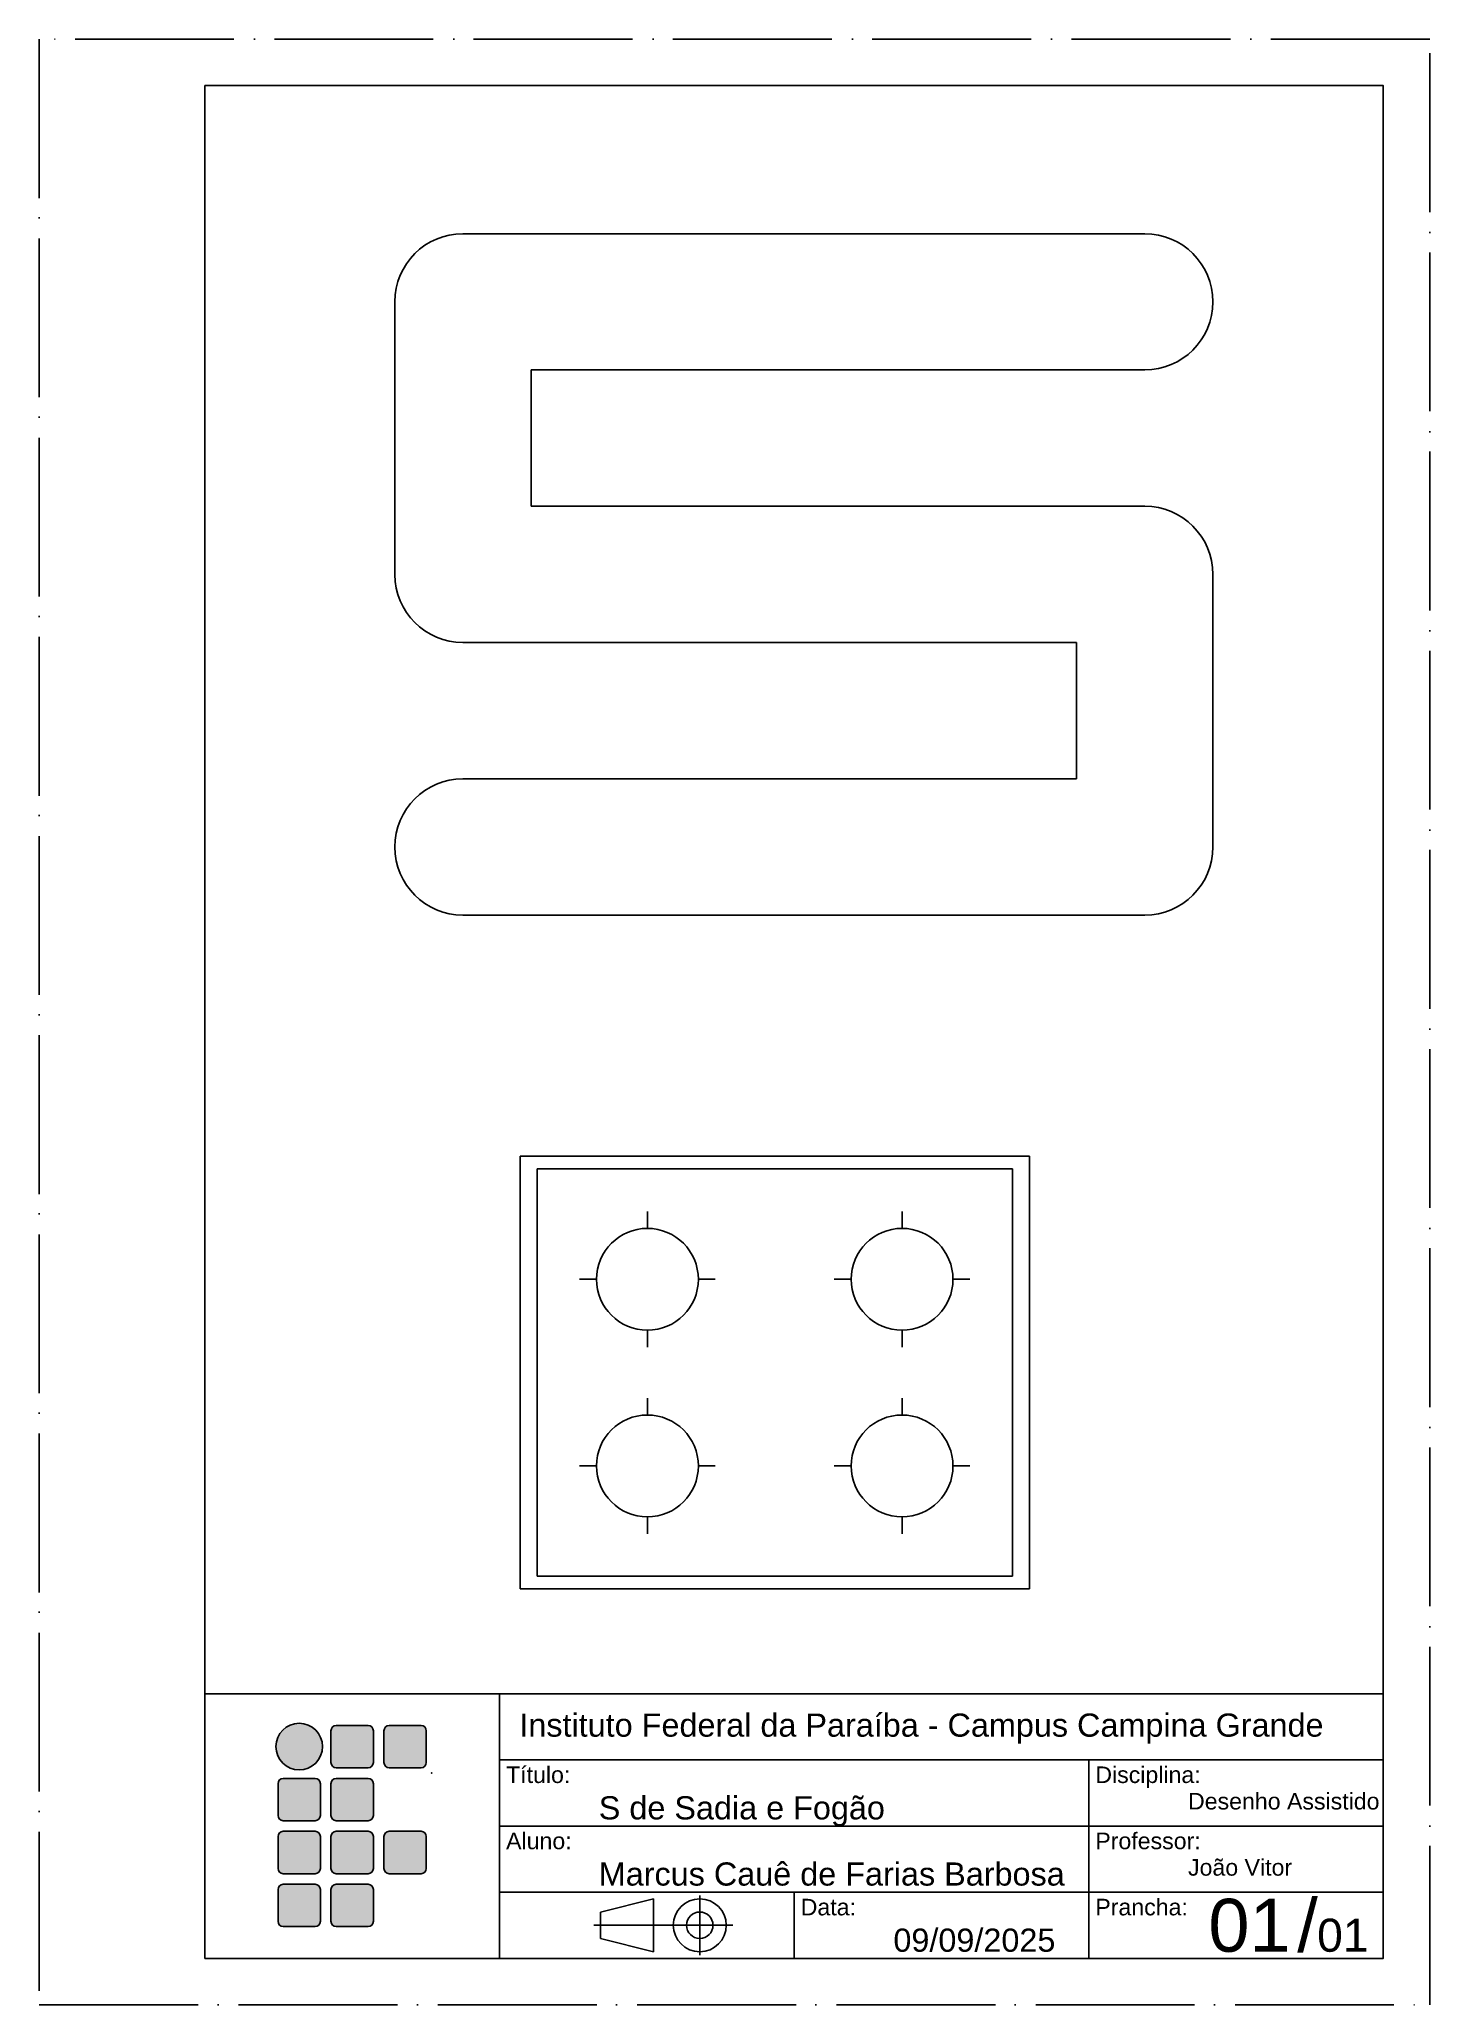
# Paper-space layout 'Layout1' of a CAD drawing. Header units: millimetres. Extents: x 0 to 210, y 0 to 297.
# The model-space entities are those that its viewports show. They can reach past a viewport. Long polylines and large blocks are cut down to what shows.
import ezdxf
from ezdxf.enums import TextEntityAlignment as Align

# ---------------------------------------------------------------- set-up
doc = ezdxf.new("R2010")
doc.units = ezdxf.units.MM
doc.linetypes.add('ACAD_ISO04W100', pattern=[30, 24, -3, 0, -3])
for name, color, linetype in [('Bordas', 18, 'Continuous'), ('Fogão', 1, 'Continuous'), ('S', 3, 'Continuous'), ('Viewports', 200, 'Continuous')]:
    doc.layers.add(name, color=color, linetype=linetype)
doc.layers.add('Limite_Folha', color=1, linetype='ACAD_ISO04W100', plot=False)
doc.layers.get('Viewports').off()
doc.styles.get("Standard").update_dxf_attribs({"font": 'arial.ttf'})

# ---------------------------------------------------------------- blocks, each defined once
blk = doc.blocks.new('Formato_A4')
at = {"layer": 'Bordas'}
blk.add_lwpolyline([(25, 7), (203, 7), (203, 290), (25, 290)], close=True, dxfattribs=at)
at = {"layer": 'Limite_Folha'}
blk.add_lwpolyline([(0, 0), (210, 0), (210, 297), (0, 297)], close=True, dxfattribs=at)
blk = doc.blocks.new('legenda_ifpb')
at = {"true_color": 0x991b1e}
h = blk.add_hatch(color=244, dxfattribs=at)
h.dxf.hatch_style = 1
h.paths.add_polyline_path([(-167.27, 32, 1), (-160.23, 32, 1)])
at = {"true_color": 0x136734}
h = blk.add_hatch(color=116, dxfattribs=at)
h.dxf.hatch_style = 1
h.paths.add_polyline_path([(-152.55, 34.4, 0.414214), (-153.35, 35.2), (-158.15, 35.2, 0.414214), (-158.95, 34.4), (-158.95, 29.6, 0.414214), (-158.15, 28.8), (-153.35, 28.8, 0.414214), (-152.55, 29.6)])
h.paths.add_polyline_path([(-144.55, 34.4, 0.414214), (-145.35, 35.2), (-150.15, 35.2, 0.414214), (-150.95, 34.4), (-150.95, 29.6, 0.414214), (-150.15, 28.8), (-145.35, 28.8, 0.414214), (-144.55, 29.6)])
h.paths.add_polyline_path([(-152.55, 26.4, 0.414214), (-153.35, 27.2), (-158.15, 27.2, 0.414214), (-158.95, 26.4), (-158.95, 21.6, 0.414214), (-158.15, 20.8), (-153.35, 20.8, 0.414214), (-152.55, 21.6)])
h.paths.add_polyline_path([(-160.55, 26.4, 0.414214), (-161.35, 27.2), (-166.15, 27.2, 0.414214), (-166.95, 26.4), (-166.95, 21.6, 0.414214), (-166.15, 20.8), (-161.35, 20.8, 0.414214), (-160.55, 21.6)])
h.paths.add_polyline_path([(-160.55, 18.4, 0.414214), (-161.35, 19.2), (-166.15, 19.2, 0.414214), (-166.95, 18.4), (-166.95, 13.6, 0.414214), (-166.15, 12.8), (-161.35, 12.8, 0.414214), (-160.55, 13.6)])
h.paths.add_polyline_path([(-152.55, 18.4, 0.414214), (-153.35, 19.2), (-158.15, 19.2, 0.414214), (-158.95, 18.4), (-158.95, 13.6, 0.414214), (-158.15, 12.8), (-153.35, 12.8, 0.414214), (-152.55, 13.6)])
h.paths.add_polyline_path([(-144.55, 18.4, 0.414214), (-145.35, 19.2), (-150.15, 19.2, 0.414214), (-150.95, 18.4), (-150.95, 13.6, 0.414214), (-150.15, 12.8), (-145.35, 12.8, 0.414214), (-144.55, 13.6)])
h.paths.add_polyline_path([(-152.55, 10.4, 0.414214), (-153.35, 11.2), (-158.15, 11.2, 0.414214), (-158.95, 10.4), (-158.95, 5.6, 0.414214), (-158.15, 4.8), (-153.35, 4.8, 0.414214), (-152.55, 5.6)])
h.paths.add_polyline_path([(-160.55, 10.4, 0.414214), (-161.35, 11.2), (-166.15, 11.2, 0.414214), (-166.95, 10.4), (-166.95, 5.6, 0.414214), (-166.15, 4.8), (-161.35, 4.8, 0.414214), (-160.55, 5.6)])
for p, q in [((0, 40), (-178, 40)), ((-178, 40), (-178, 0)), ((-178, 40), (-133.5, 40)), ((-133.5, 40), (-133.5, 0)), ((0, 0), (0, 40)), ((-158.95, 34.4), (-158.95, 29.6)), ((-158.15, 35.2), (-153.35, 35.2)), ((-152.55, 34.4), (-152.55, 29.6)), ((-150.95, 34.4), (-150.95, 29.6)), ((-150.15, 35.2), (-145.35, 35.2)), ((-144.55, 34.4), (-144.55, 29.6)), ((-133.5, 30), (0, 30)), ((-44.5, 30), (-44.5, 0)), ((-166.15, 27.2), (-161.35, 27.2)), ((-158.15, 28.8), (-153.35, 28.8)), ((-158.15, 27.2), (-153.35, 27.2)), ((-150.15, 28.8), (-145.35, 28.8)), ((-166.95, 26.4), (-166.95, 21.6)), ((-160.55, 26.4), (-160.55, 21.6)), ((-158.95, 26.4), (-158.95, 21.6)), ((-152.55, 26.4), (-152.55, 21.6)), ((-166.15, 20.8), (-161.35, 20.8)), ((-158.15, 20.8), (-153.35, 20.8)), ((-166.95, 18.4), (-166.95, 13.6)), ((-166.15, 19.2), (-161.35, 19.2)), ((-160.55, 18.4), (-160.55, 13.6)), ((-158.95, 18.4), (-158.95, 13.6)), ((-158.15, 19.2), (-153.35, 19.2)), ((-152.55, 18.4), (-152.55, 13.6)), ((-150.95, 18.4), (-150.95, 13.6)), ((-150.15, 19.2), (-145.35, 19.2)), ((-144.55, 18.4), (-144.55, 13.6)), ((-133.5, 20), (0, 20)), ((-166.15, 12.8), (-161.35, 12.8)), ((-158.15, 12.8), (-153.35, 12.8)), ((-150.15, 12.8), (-145.35, 12.8)), ((-166.95, 10.4), (-166.95, 5.6)), ((-166.15, 11.2), (-161.35, 11.2)), ((-160.55, 10.4), (-160.55, 5.6)), ((-158.95, 10.4), (-158.95, 5.6)), ((-158.15, 11.2), (-153.35, 11.2)), ((-152.55, 10.4), (-152.55, 5.6)), ((-133.5, 10), (0, 10)), ((-118.25, 7), (-110.25, 9)), ((-110.25, 1), (-110.25, 9)), ((-103.25, 9.5), (-103.25, 0.5)), ((-89, 10), (-89, 0)), ((-118.25, 7), (-118.25, 3)), ((-166.15, 4.8), (-161.35, 4.8)), ((-158.15, 4.8), (-153.35, 4.8)), ((-118.25, 3), (-110.25, 1)), ((-178, 0), (0, 0)), ((0, 0), (-1, 0))]:
    blk.add_line(p, q)
at = {"linetype": 'ACAD_ISO04W100'}
blk.add_line((-119.25, 5), (-98.25, 5), dxfattribs=at)
for centre, radius in [((-163.75, 32), 3.52), ((-103.25, 5), 4), ((-103.25, 5), 2)]:
    blk.add_circle(centre, radius)
for centre, start, end in [((-158.15, 34.4), 90, 180), ((-153.35, 34.4), 0, 90), ((-150.15, 34.4), 90, 180), ((-145.35, 34.4), 0, 90), ((-166.15, 26.4), 90, 180), ((-161.35, 26.4), 0, 90), ((-158.15, 29.6), 180, 270), ((-158.15, 26.4), 90, 180), ((-153.35, 29.6), 270, 0), ((-153.35, 26.4), 0, 90), ((-150.15, 29.6), 180, 270), ((-145.35, 29.6), 270, 0), ((-166.15, 21.6), 180, 270), ((-161.35, 21.6), 270, 0), ((-158.15, 21.6), 180, 270), ((-153.35, 21.6), 270, 0), ((-166.15, 18.4), 90, 180), ((-161.35, 18.4), 0, 90), ((-158.15, 18.4), 90, 180), ((-153.35, 18.4), 0, 90), ((-150.15, 18.4), 90, 180), ((-145.35, 18.4), 0, 90), ((-166.15, 13.6), 180, 270), ((-161.35, 13.6), 270, 0), ((-158.15, 13.6), 180, 270), ((-153.35, 13.6), 270, 0), ((-150.15, 13.6), 180, 270), ((-145.35, 13.6), 270, 0), ((-166.15, 10.4), 90, 180), ((-161.35, 10.4), 0, 90), ((-158.15, 10.4), 90, 180), ((-153.35, 10.4), 0, 90), ((-166.15, 5.6), 180, 270), ((-161.35, 5.6), 270, 0), ((-158.15, 5.6), 180, 270), ((-153.35, 5.6), 270, 0)]:
    blk.add_arc(centre, 0.8, start, end)
blk.add_point((-143.75, 28))
blk.add_text('/', height=8).set_placement((-13, 1))
at = {"attachment_point": 1}
for s, width, insert, char_height in [('Instituto Federal da Paraíba - Campus Campina Grande', 142.7313, (-130.5, 37), 3.5), ('Título:', 42.3317, (-132.5, 29), 2.5), ('Disciplina:', 42.3317, (-43.5, 29), 2.5), ('Desenho Assistido', 36.4824, (-29.5, 25), 2.5), ('Aluno:', 42.3317, (-132.5, 19), 2.5), ('Professor:', 42.3317, (-43.5, 19), 2.5), ('João Vitor', 36.4824, (-29.5, 15), 2.5), ('Data:', 42.3317, (-88, 9), 2.5), ('Prancha:', 42.3317, (-43.5, 9), 2.5)]:
    blk.add_mtext_dynamic_manual_height_columns(s, width=width, gutter_width=12.5, heights=[0], dxfattribs=dict(at, insert=insert, char_height=char_height))
for tag, p, height in [('TITULO', (-118.5, 21), 3.5), ('NOME', (-118.5, 11), 3.5), ('TFOLHAS', (-10, 1), 5), ('DATA', (-74, 1), 3.5)]:
    blk.add_attdef(tag, p, '', height=height)
blk.add_attdef('FOLHA', text='', height=8).set_placement((-14, 1), align=Align.RIGHT)

msp = doc.modelspace()

# ---------------------------------------------------------------- linework, layer by layer
at = {"layer": 'Fogão'}
for p, q in [((60, 51), (0, 51)), ((0, 51), (0, 0)), ((60, 0), (60, 51)), ((58, 49.5), (2, 49.5)), ((2, 49.5), (2, 1.5)), ((58, 1.5), (58, 49.5)), ((15, 42.5), (15, 44.5)), ((45, 42.5), (45, 44.5)), ((9, 36.5), (7, 36.5)), ((21, 36.5), (23, 36.5)), ((39, 36.5), (37, 36.5)), ((51, 36.5), (53, 36.5)), ((15, 30.5), (15, 28.5)), ((45, 30.5), (45, 28.5)), ((15, 20.5), (15, 22.5)), ((45, 20.5), (45, 22.5)), ((9, 14.5), (7, 14.5)), ((21, 14.5), (23, 14.5)), ((39, 14.5), (37, 14.5)), ((51, 14.5), (53, 14.5)), ((15, 8.5), (15, 6.5)), ((45, 8.5), (45, 6.5)), ((0, 0), (60, 0)), ((2, 1.5), (58, 1.5))]:
    msp.add_line(p, q, dxfattribs=at)
for centre in [(15, 36.5), (45, 36.5), (15, 14.5), (45, 14.5)]:
    msp.add_circle(centre, 6, dxfattribs=at)
at = {"layer": 'S'}
for p, q in [((100, 100), (0, 100)), ((-10, 90), (-10, 50)), ((110, 90), (110, 90)), ((10, 60), (10, 80)), ((10, 80), (100, 80)), ((100, 60), (10, 60)), ((110, 10), (110, 50)), ((0, 40), (90, 40)), ((90, 40), (90, 20)), ((90, 20), (0, 20)), ((-10, 10), (-10, 10)), ((0, 0), (100, 0))]:
    msp.add_line(p, q, dxfattribs=at)
for centre, start, end in [((0, 90), 90, 180), ((100, 90), 0, 90), ((100, 90), 270, 0), ((100, 50), 0, 90), ((0, 50), 180, 270), ((0, 10), 90, 180), ((0, 10), 180, 270), ((100, 10), 270, 0)]:
    msp.add_arc(centre, 10, start, end, dxfattribs=at)

psp = doc.layouts.get("Layout1")

# ---------------------------------------------------------------- block references
at = {"color": 18, "true_color": 0x000000}
psp.add_blockref('Formato_A4', (0, 0), dxfattribs=at)
psp.add_blockref('legenda_ifpb', (203, 7)).add_auto_attribs({'NOME': 'Marcus Cauê de Farias Barbosa', 'TITULO': 'S de Sadia e Fogão', 'DATA': '09/09/2025', 'FOLHA': '01', 'TFOLHAS': '01'})

# ---------------------------------------------------------------- viewports
at = {"layer": 'Viewports'}
vp = psp.add_viewport(center=(114, 219.25), size=(178, 141.5), view_center_point=(48.57, 53.02), view_height=137.4115, dxfattribs=at)
vp.frozen_layers = ['Fogão']
vp = psp.add_viewport(center=(114, 97.75), size=(178, 101.5), view_center_point=(32.28, 27.24), view_height=79.1749, status=3, dxfattribs=at)
vp.frozen_layers = ['S']

doc.saveas('drawing.dxf')
